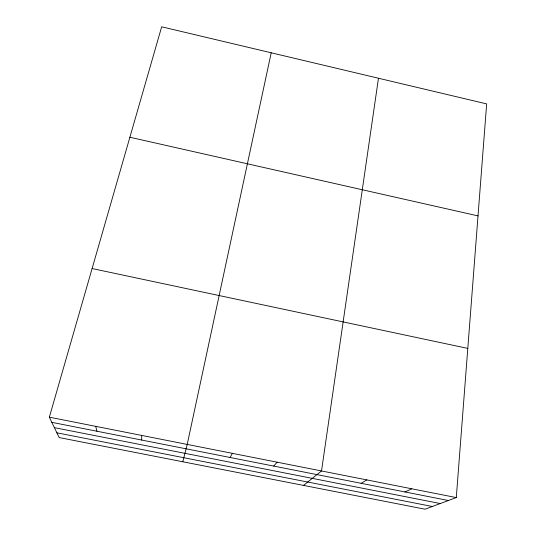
<?xml version="1.0" encoding="UTF-8"?>
<svg xmlns="http://www.w3.org/2000/svg" width="536" height="536" viewBox="0 0 536 536"><rect width="100%" height="100%" fill="white"/><g stroke="black" fill="none" stroke-linecap="round" stroke-linejoin="round"><path stroke-width="0.8" d="M456.29 497.582L486.661 103.904L161.664 26.8L49.339 417.182L59.188 437.564L425.028 509.2L456.29 497.582L49.339 417.182M378.47 78.236L321.513 470.956L303.537 485.408M271.209 52.789L187.211 444.424L182.803 461.771M230.091 457.483L232.369 453.342M273.715 466.079L277.132 462.186M361.157 483.318L366.838 479.908M404.968 491.954L411.762 488.785M56.896 432.813L432.331 506.487M51.831 422.341L448.404 500.517M54.397 427.648L440.27 503.538M92.105 268.543L467.801 348.407M129.886 137.243L478.025 215.901M95.703 426.341L96.969 431.239M141.658 435.42L141.725 440.063"/></g></svg>
